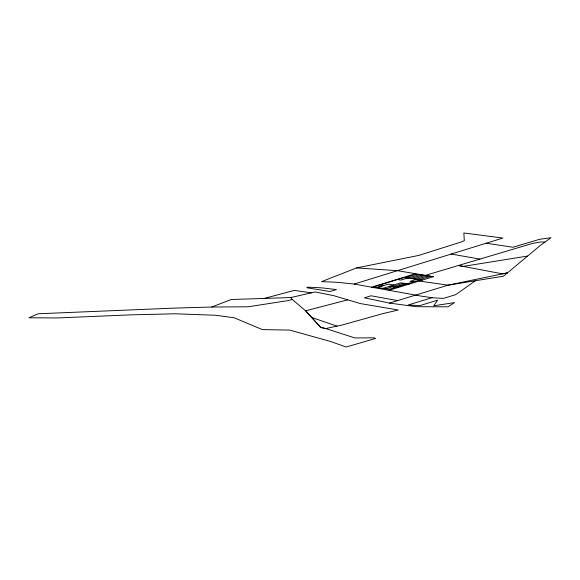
<?xml version="1.0" encoding="UTF-8"?>
<svg xmlns="http://www.w3.org/2000/svg" width="580" height="580" viewBox="0 0 580 580"><rect width="100%" height="100%" fill="white"/><g stroke="black" fill="none" stroke-linecap="round" stroke-linejoin="round"><path stroke-width="0.87" d="M486.207 243.216L512.93 247.261L539.632 239.301L551 237.691L540.473 245.325L503.491 276.196L448.086 285.164L389.47 303.094L364.392 297.815L371.048 295.786L397.684 300.578M475.419 280.742L455.786 294.611L443.403 298.41L432.455 297.757L422.037 296.264L354.199 284.062L339.894 282.562A290.493 50.946 -12.3 0 0 330.165 281.952L321.472 281.677L356.562 267.909L418.724 255.425L461.796 241.795L464.319 240.7L463.855 232.986L502.889 238.046L354.199 284.062M347.601 299.867L305.638 310.808L320.653 327.388L325.743 328.563L354.822 337.937L374.114 337.836L375.564 338.474L346.115 347.014L330.644 341.511L289.782 330.1L262.341 329.592L234.146 317.775L215.564 315.259L175.305 313.787L130.696 314.86L57.456 317.942L29 317.782L38.208 313.765L174.885 308.089L211.707 307.023L231.253 299.512L290.739 297.555L315.346 291.943L333.616 295.64L360.354 303.572L398.315 310.024L383.162 313.534L342.164 325.017L325.743 328.563L320.653 327.395L305.638 310.808L292.24 299.469L290.739 297.555M371.664 287.209L415.454 273.702M405.376 277.632L416.324 274.282L433.347 276.711L388.934 290.305M376.775 287.47L383.474 285.418L379.973 284.918M407.689 278.001L400.99 280.053L397.488 279.553M377.203 287.528L388.15 284.178L393.827 284.99M408.211 278.037L419.159 274.688M411.046 278.443L421.993 275.094M382.88 288.34L400.751 282.866L409.262 284.084M413.888 278.849L424.836 275.5M392.638 286.621L403.586 283.272M416.723 279.255L427.67 275.899M385.852 288.767L392.551 286.716L396.046 287.216M416.766 279.299L410.067 281.351L413.562 281.851M395.473 287.027L406.421 283.678M419.558 279.661L430.505 276.305M420.261 279.799L389.347 289.26L373.274 286.969L404.188 277.508L422.399 280.067M432.02 297.692L408.153 304.993L419.855 305.617L437.61 300.186L433.753 305.805L454.553 302.586L448.014 306.82L416.331 306.697L389.47 303.094M425.336 275.362L532.868 243.317L540.828 241.932L544.91 242.099M264.755 298.294L294.241 290.413L311.402 292.849M292.24 299.469L287.738 300.657L248.073 306.798L211.707 307.023M527.503 256.077L463.188 266.401L458.432 265.502L502.57 273.854L507.5 272.832L448.086 285.164L419.217 281.039M356.562 267.909L397.539 270.686L433.347 276.711M389.803 286.223L398.315 287.433M451.226 254.054L479.928 259.101M311.692 317.47L337.002 326.134M307.973 287.231L306.805 287.731L329.976 291.544L336.385 289.565L323.176 288.013A272.361 47.763 -12.3 0 0 312.214 287.368L307.973 287.231"/></g></svg>
